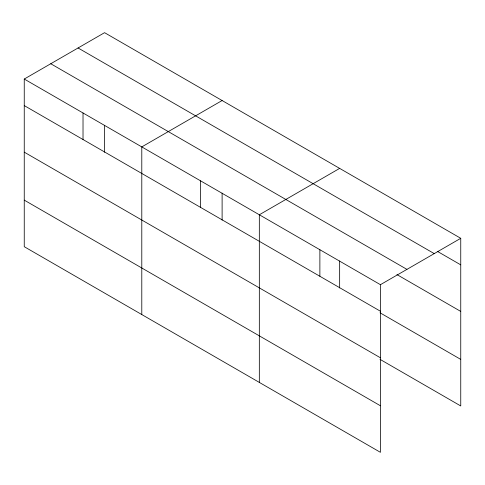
<?xml version="1.0" encoding="UTF-8"?>
<svg xmlns="http://www.w3.org/2000/svg" width="485" height="485" viewBox="0 0 485 485"><rect width="100%" height="100%" fill="white"/><g stroke="black" fill="none" stroke-linecap="round" stroke-linejoin="round"><path stroke-width="0.73" d="M24.25 79.043L380.428 284.683L380.428 452.329L24.25 246.695L24.25 79.043L104.572 32.671L460.75 238.305L460.75 405.957L380.016 359.349M222.112 100.528L141.79 146.9L141.79 314.553M339.652 168.392L259.329 214.764L259.329 382.416M380.428 284.683L460.75 238.305M437.312 251.327L460.75 264.858M78.067 47.973L434.245 253.613M50.755 63.741L406.933 269.375M396.942 274.583L460.75 311.418M24.25 105.591L380.428 311.231M380.016 312.783L460.75 359.397M24.25 152.157L380.428 357.791M24.25 200.129L380.428 405.769M339.652 260.991L339.652 287.981M319.876 249.72L319.876 276.274M222.112 193.133L222.112 220.117M200.56 180.832L200.56 207.386M104.572 125.269L104.572 152.26M83.02 112.975L83.02 139.522"/></g></svg>
